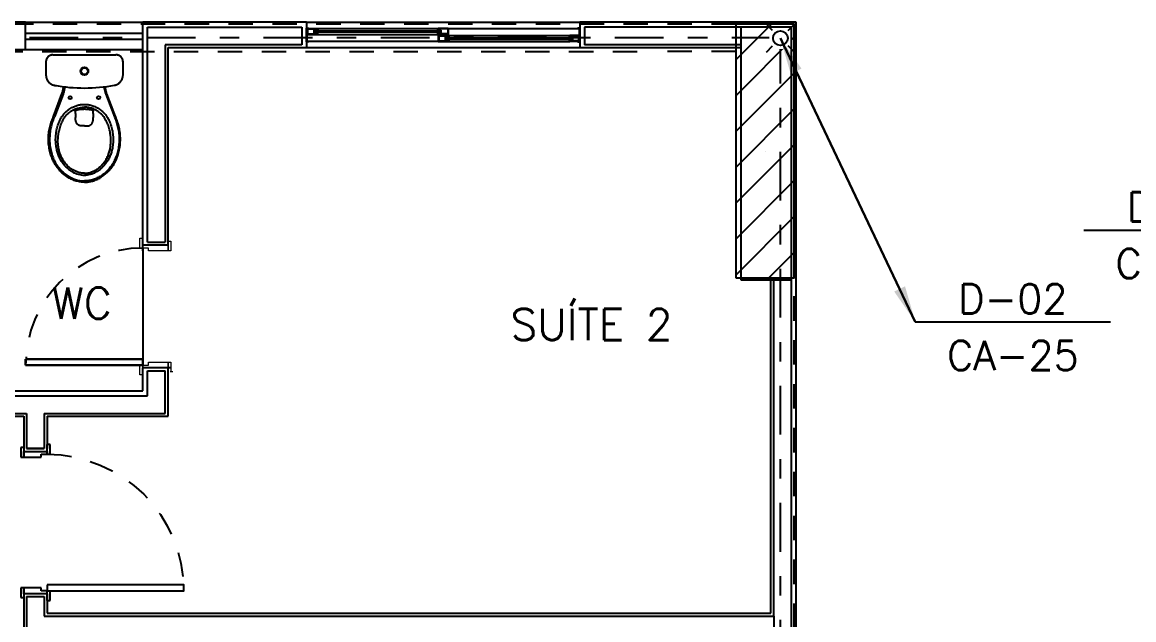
# Model space of a CAD drawing. Header units: millimetres. Extents: x 188.6 to 263.2, y 40.1 to 120.1.
# Drawn here: x 212.32 to 218.01, y 78.23 to 81.3 of the extents above; entities that cross this region are included whole.
import ezdxf
from ezdxf.enums import TextEntityAlignment as Align

# ---------------------------------------------------------------- set-up
doc = ezdxf.new("R2010")
doc.units = ezdxf.units.MM
doc.set_wipeout_variables(frame=1)
for name, pattern in [('ACAD_ISO14W100', [24, 12, -3, 0, -3, 0, -3, 0, -3]), ('DASHDOT2', [0.5, 0.25, -0.125, 0, -0.125]), ('HIDDEN2', [0.1875, 0.125, -0.0625]), ('XREF-TIPO$0$HIDDEN2', [0.1875, 0.125, -0.0625])]:
    doc.linetypes.add(name, pattern=pattern)
for name, color, linetype in [('ARQ', 8, 'Continuous'), ('ARQ-TXT', 8, 'Continuous'), ('ESTR-PILARES', 11, 'Continuous'), ('ESTR-VIGAS', 11, 'HIDDEN2'), ('ESTRUTURA', 7, 'Continuous'), ('SPDA-COL', 7, 'Continuous'), ('SPDA-D', 164, 'Continuous'), ('SPDA-MALHA', 162, 'ACAD_ISO14W100')]:
    doc.layers.add(name, color=color, linetype=linetype)
doc.styles.add('60-75', font='romans.shx', dxfattribs={"height": 0.12})
doc.styles.add('ROMANS', font='ROMANS.SHX', dxfattribs={"height": 0.15})
doc.dimstyles.new('IND75', dxfattribs={"dimtxt": 0.15, "dimasz": 0.1875, "dimexe": 0.15, "dimexo": 0, "dimgap": 0.1, "dimtad": 1, "dimzin": 10, "dimdsep": 46, "dimtxsty": '60-75', "dimcen": 0, "dimclrd": 256, "dimclre": 1, "dimclrt": 256, "dimadec": 0, "dimazin": 0, "dimtfac": 1, "dimtix": 1, "dimtmove": 2, "dimatfit": 3, "dimfxl": 0.15, "dimtolj": 1, "dimtzin": 6, "dimarcsym": 0})

# ---------------------------------------------------------------- blocks, each defined once
blk = doc.blocks.new('INDU')
at = {"color": 7}
blk.add_line((-0.005, 0), (0.005, 0), dxfattribs=at)
at = {"style": 'ROMANS'}
for tag, p in [('TQ-01', (0, 0.001189)), ('100', (0, -0.001718))]:
    blk.add_attdef(tag, text='', height=0.0015, dxfattribs=at).set_placement(p, align=Align.MIDDLE)
blk = doc.blocks.new('cap')
blk.add_wipeout([(0.0003, 0.075), (-0.0036, 0.0749), (-0.0076, 0.0746), (-0.0115, 0.0741), (-0.0153, 0.0734), (-0.0191, 0.0725), (-0.0229, 0.0714), (-0.0266, 0.0701), (-0.0302, 0.0686), (-0.0338, 0.067), (-0.0373, 0.0651), (-0.0406, 0.0631), (-0.0439, 0.0608), (-0.047, 0.0585), (-0.05, 0.0559), (-0.0528, 0.0532), (-0.0555, 0.0504), (-0.0581, 0.0474), (-0.0605, 0.0443), (-0.0627, 0.0411), (-0.0648, 0.0377), (-0.0667, 0.0343), (-0.0684, 0.0308), (-0.0699, 0.0271), (-0.0712, 0.0234), (-0.0724, 0.0197), (-0.0733, 0.0159), (-0.074, 0.012), (-0.0746, 0.0081), (-0.0749, 0.0042), (-0.075, 0.0003), (-0.0749, -0.0036), (-0.0746, -0.0076), (-0.0741, -0.0115), (-0.0734, -0.0153), (-0.0725, -0.0191), (-0.0714, -0.0229), (-0.0701, -0.0266), (-0.0686, -0.0302), (-0.067, -0.0338), (-0.0651, -0.0373), (-0.0631, -0.0406), (-0.0608, -0.0439), (-0.0585, -0.047), (-0.0559, -0.05), (-0.0532, -0.0528), (-0.0504, -0.0555), (-0.0474, -0.0581), (-0.0443, -0.0605), (-0.0411, -0.0627), (-0.0377, -0.0648), (-0.0343, -0.0667), (-0.0308, -0.0684), (-0.0271, -0.0699), (-0.0234, -0.0712), (-0.0197, -0.0724), (-0.0159, -0.0733), (-0.012, -0.074), (-0.0081, -0.0746), (-0.0042, -0.0749), (-0.0003, -0.075), (0.0036, -0.0749), (0.0076, -0.0746), (0.0115, -0.0741), (0.0153, -0.0734), (0.0191, -0.0725), (0.0229, -0.0714), (0.0266, -0.0701), (0.0302, -0.0686), (0.0338, -0.067), (0.0373, -0.0651), (0.0406, -0.0631), (0.0439, -0.0608), (0.047, -0.0585), (0.05, -0.0559), (0.0528, -0.0532), (0.0555, -0.0504), (0.0581, -0.0474), (0.0605, -0.0443), (0.0627, -0.0411), (0.0648, -0.0377), (0.0667, -0.0343), (0.0684, -0.0308), (0.0699, -0.0271), (0.0712, -0.0234), (0.0724, -0.0197), (0.0733, -0.0159), (0.074, -0.012), (0.0746, -0.0081), (0.0749, -0.0042), (0.075, -0.0003), (0.0749, 0.0036), (0.0746, 0.0076), (0.0741, 0.0115), (0.0734, 0.0153), (0.0725, 0.0191), (0.0714, 0.0229), (0.0701, 0.0266), (0.0686, 0.0302), (0.067, 0.0338), (0.0651, 0.0373), (0.0631, 0.0406), (0.0608, 0.0439), (0.0585, 0.047), (0.0559, 0.05), (0.0532, 0.0528), (0.0504, 0.0555), (0.0474, 0.0581), (0.0443, 0.0605), (0.0411, 0.0627), (0.0377, 0.0648), (0.0343, 0.0667), (0.0308, 0.0684), (0.0271, 0.0699), (0.0234, 0.0712), (0.0197, 0.0724), (0.0159, 0.0733), (0.012, 0.074), (0.0081, 0.0746), (0.0042, 0.0749)])
for p, q in [((-0.053, 0.053), (-0.0955, 0.0955)), ((0.053, 0.053), (0.0955, 0.0955)), ((-0.0955, -0.0955), (-0.053, -0.053)), ((0.0955, -0.0955), (0.053, -0.053))]:
    blk.add_line(p, q)
blk.add_circle((0, 0), 0.0504)
blk = doc.blocks.new('XREF-TIPO$0$P909+cd00_p')
at = {"color": 0}
for p, q in [((-161.7, 0), (-161.7, -0.3)), ((-161.7, 0), (161.7, 0)), ((-196.5, -35.2), (-196.5, -103.4)), ((-196.5, -35.2), (-196.5, -35.2)), ((-196.5, -35.2), (-196.5, -103.4)), ((-161.7, -0.3), (-161.7, -0.3)), ((163, -0.3), (163, -0.3)), ((197.8, -103), (197.8, -35.2)), ((197.8, -35.2), (197.8, -35.2)), ((197.8, -103), (197.8, -35.2)), ((-196.5, -103.4), (-196.5, -103.4)), ((197.8, -103), (197.8, -103)), ((-152.4, -156.3), (-152.4, -156.2)), ((153.9, -155.8), (153.9, -155.8)), ((-158.5, -315.7), (-114.7, -199.9)), ((-109.2, -202), (-152.9, -317.8)), ((109.7, -202), (153.4, -317.8)), ((159, -315.7), (115.2, -199.9)), ((-44.9, -288.8), (-50.2, -279.4)), ((0.2, -268.7), (0.2, -268.4)), ((45.4, -288.7), (49.8, -279)), ((-160.8, -319.5), (-160.8, -319.5)), ((-110.2, -335.8), (-110, -335.5)), ((-110, -336), (-109.8, -335.7)), ((-44.9, -296.1), (-44.9, -288.8)), ((-44.9, -296.4), (-44.9, -296.1)), ((-44.9, -296.2), (-44.9, -296.4)), ((-44.9, -299.7), (-44.9, -296.4)), ((-44.9, -299.7), (-44.9, -320.2)), ((-44.9, -327.8), (-44.9, -320.2)), ((45.4, -296.1), (45.4, -288.8)), ((45.4, -296.4), (45.4, -296.1)), ((45.4, -296.2), (45.4, -296.4)), ((45.4, -299.7), (45.4, -296.4)), ((45.4, -299.7), (45.4, -320.2)), ((45.4, -327.8), (45.4, -320.2)), ((110.3, -335.7), (110.5, -336)), ((110.7, -335.8), (110.5, -335.5)), ((0.2, -363.7), (-15.3, -363.7)), ((0.2, -363.7), (15.8, -363.7)), ((-122.9, -510.6), (-123, -510.2)), ((-122.7, -510.5), (-122.8, -510.2)), ((123.3, -510.2), (123.2, -510.5)), ((123.4, -510.6), (123.5, -510.2)), ((-54.6, -591.4), (-55, -591.2)), ((-54.5, -591.3), (-54.9, -591)), ((0.2, -605.9), (0.2, -605.8)), ((0.2, -605.9), (0.2, -605.9)), ((55.4, -591), (54.9, -591.3)), ((55.1, -591.4), (55.5, -591.2))]:
    blk.add_line(p, q, dxfattribs=at)
for points in [[(-161.7, -0.3, 0), (-165.1, -0.5, 0), (-168.5, -1, 0), (-171.8, -1.8, 0), (-175, -3, 0), (-178.1, -4.4, 0), (-181, -6.2, 0), (-183.8, -8.2, 0), (-186.3, -10.5, 0), (-188.6, -13.1, 0), (-190.6, -15.8, 0), (-192.4, -18.8, 0), (-193.8, -21.8, 0), (-195, -25.1, 0), (-195.8, -28.4, 0), (-196.3, -31.8, 0), (-196.5, -35.2, 0)], [(-161.7, -0.3, 0), (-162.4, -0.3, 0), (-163.8, -0.4, 0), (-165.2, -0.5, 0), (-166.6, -0.7, 0), (-167.9, -0.9, 0), (-169.3, -1.2, 0), (-170.6, -1.5, 0), (-171.9, -1.9, 0), (-173.2, -2.3, 0), (-174.5, -2.8, 0), (-175.8, -3.3, 0), (-177, -3.9, 0), (-178.2, -4.5, 0), (-179.4, -5.2, 0), (-180.6, -5.9, 0), (-181.7, -6.7, 0), (-182.8, -7.5, 0), (-183.9, -8.3, 0), (-185, -9.2, 0), (-186, -10.2, 0), (-186.9, -11.1, 0), (-187.8, -12.1, 0), (-188.7, -13.2, 0), (-189.6, -14.3, 0), (-190.4, -15.4, 0), (-191.1, -16.5, 0), (-191.8, -17.7, 0), (-192.5, -18.9, 0), (-193.1, -20.1, 0), (-193.7, -21.4, 0), (-194.2, -22.6, 0), (-194.7, -23.9, 0), (-195.1, -25.3, 0), (-195.4, -26.6, 0), (-195.7, -27.9, 0), (-196, -29.3, 0), (-196.2, -30.6, 0), (-196.4, -32, 0), (-196.5, -33.4, 0), (-196.5, -34.8, 0), (-196.5, -35.2, 0)], [(197.8, -35.2, 0), (197.7, -31.8, 0), (197.2, -28.4, 0), (196.3, -25.1, 0), (195.2, -21.8, 0), (193.7, -18.8, 0), (192, -15.8, 0), (189.9, -13.1, 0), (187.6, -10.5, 0), (185.1, -8.2, 0), (182.4, -6.2, 0), (179.4, -4.4, 0), (176.3, -3, 0), (173.1, -1.8, 0), (169.8, -1, 0), (166.4, -0.5, 0), (163, -0.3, 0)], [(197.8, -35.2, 0), (197.8, -34.4, 0), (197.8, -33, 0), (197.7, -31.6, 0), (197.5, -30.3, 0), (197.3, -28.9, 0), (197, -27.6, 0), (196.7, -26.2, 0), (196.3, -24.9, 0), (195.9, -23.6, 0), (195.4, -22.3, 0), (194.9, -21, 0), (194.3, -19.8, 0), (193.7, -18.6, 0), (193, -17.4, 0), (192.3, -16.2, 0), (191.5, -15.1, 0), (190.7, -14, 0), (189.8, -12.9, 0), (189, -11.9, 0), (188, -10.9, 0), (187, -9.9, 0), (186, -9, 0), (185, -8.1, 0), (183.9, -7.3, 0), (182.8, -6.5, 0), (181.6, -5.7, 0), (180.5, -5, 0), (179.3, -4.3, 0), (178, -3.7, 0), (176.8, -3.2, 0), (175.5, -2.6, 0), (174.2, -2.2, 0), (172.9, -1.8, 0), (171.6, -1.4, 0), (170.3, -1.1, 0), (168.9, -0.8, 0), (167.5, -0.6, 0), (166.2, -0.5, 0), (164.8, -0.4, 0), (163.4, -0.3, 0), (163, -0.3, 0)], [(-196.5, -103.4, 0), (-196.4, -106.4, 0), (-196.1, -109.4, 0), (-195.7, -112.4, 0), (-195.1, -115.4, 0), (-194.4, -118.3, 0), (-193.5, -121.2, 0), (-192.4, -124, 0), (-191.1, -126.8, 0), (-189.7, -129.5, 0), (-188.2, -132.1, 0), (-186.5, -134.6, 0), (-184.7, -137, 0), (-182.7, -139.3, 0), (-180.7, -141.5, 0), (-178.5, -143.5, 0), (-176.2, -145.5, 0), (-173.7, -147.3, 0), (-171.2, -149, 0), (-168.7, -150.5, 0), (-166, -151.8, 0), (-163.2, -153.1, 0), (-160.4, -154.1, 0), (-157.5, -155, 0), (-154.6, -155.8, 0), (-152.4, -156.2, 0)], [(-196.5, -103.4, 0), (-196.5, -103.6, 0), (-196.5, -105.3, 0), (-196.4, -107, 0), (-196.2, -108.8, 0), (-196, -110.5, 0), (-195.8, -112.1, 0), (-195.5, -113.8, 0), (-195.1, -115.5, 0), (-194.7, -117.1, 0), (-194.3, -118.8, 0), (-193.7, -120.4, 0), (-193.2, -122, 0), (-192.6, -123.6, 0), (-191.9, -125.2, 0), (-191.2, -126.7, 0), (-190.4, -128.2, 0), (-189.6, -129.7, 0), (-188.8, -131.2, 0), (-187.9, -132.7, 0), (-186.9, -134.1, 0), (-185.9, -135.5, 0), (-184.9, -136.8, 0), (-183.8, -138.1, 0), (-182.7, -139.4, 0), (-181.5, -140.7, 0), (-180.3, -141.9, 0), (-179.1, -143, 0), (-177.8, -144.2, 0), (-176.5, -145.2, 0), (-175.2, -146.3, 0), (-173.8, -147.3, 0), (-172.4, -148.3, 0), (-170.9, -149.2, 0), (-169.5, -150, 0), (-168, -150.9, 0), (-166.5, -151.6, 0), (-164.9, -152.4, 0), (-163.4, -153, 0), (-161.8, -153.7, 0), (-160.2, -154.2, 0), (-158.6, -154.8, 0), (-156.9, -155.2, 0), (-155.3, -155.7, 0), (-153.6, -156, 0), (-152.4, -156.3, 0)], [(153.9, -155.8, 0), (156.9, -155.1, 0), (159.8, -154.3, 0), (162.6, -153.4, 0), (165.5, -152.2, 0), (168.2, -151, 0), (170.9, -149.5, 0), (173.4, -148, 0), (175.9, -146.3, 0), (178.3, -144.4, 0), (180.6, -142.4, 0), (182.8, -140.3, 0), (184.8, -138.1, 0), (186.7, -135.7, 0), (188.5, -133.3, 0), (190.1, -130.8, 0), (191.6, -128.1, 0), (192.9, -125.4, 0), (194.1, -122.7, 0), (195.1, -119.8, 0), (196, -117, 0), (196.7, -114, 0), (197.2, -111.1, 0), (197.6, -108.1, 0), (197.8, -105.1, 0), (197.8, -103, 0)], [(153.9, -155.8, 0), (154.1, -155.7, 0), (155.8, -155.4, 0), (157.5, -155, 0), (159.1, -154.5, 0), (160.8, -154, 0), (162.4, -153.5, 0), (164, -152.9, 0), (165.5, -152.2, 0), (167.1, -151.5, 0), (168.6, -150.8, 0), (170.1, -150, 0), (171.6, -149.1, 0), (173.1, -148.2, 0), (174.5, -147.3, 0), (175.9, -146.3, 0), (177.2, -145.3, 0), (178.6, -144.2, 0), (179.9, -143.1, 0), (181.1, -142, 0), (182.3, -140.8, 0), (183.5, -139.5, 0), (184.6, -138.3, 0), (185.7, -137, 0), (186.8, -135.6, 0), (187.8, -134.3, 0), (188.8, -132.9, 0), (189.7, -131.4, 0), (190.6, -130, 0), (191.4, -128.5, 0), (192.2, -127, 0), (192.9, -125.5, 0), (193.6, -123.9, 0), (194.3, -122.3, 0), (194.8, -120.7, 0), (195.4, -119.1, 0), (195.9, -117.5, 0), (196.3, -115.8, 0), (196.7, -114.1, 0), (197, -112.5, 0), (197.3, -110.8, 0), (197.5, -109.1, 0), (197.7, -107.4, 0), (197.8, -105.7, 0), (197.8, -104, 0), (197.8, -103, 0)], [(-114.7, -199.9, 0), (-114.7, -199.9, 0), (-113.3, -195.8, 0), (-112, -191.6, 0), (-110.9, -187.4, 0), (-109.9, -183.1, 0), (-109, -178.7, 0), (-108.2, -174.4, 0), (-107, -167.1, 0), (-106.4, -163.3, 0)], [(-100.5, -164.1, 0), (-100.8, -165.8, 0), (-101.7, -171.9, 0), (-102.8, -178, 0), (-103.6, -182, 0), (-104.5, -186.1, 0), (-105.4, -190.1, 0), (-106.5, -194.1, 0), (-107.8, -198.1, 0), (-109.2, -202, 0)], [(101, -163.9, 0), (101.3, -165.8, 0), (102.2, -171.9, 0), (103.3, -178, 0), (104.1, -182, 0), (105, -186.1, 0), (105.9, -190.1, 0), (107, -194.1, 0), (108.3, -198.1, 0), (109.7, -202, 0)], [(115.2, -199.9, 0), (115.2, -199.9, 0), (113.8, -195.8, 0), (112.5, -191.6, 0), (111.4, -187.4, 0), (110.4, -183.1, 0), (109.5, -178.7, 0), (108.7, -174.4, 0), (107.5, -167.1, 0), (106.9, -163.1, 0)], [(-122.2, -329.4, 0), (-119.8, -324.8, 0), (-117.2, -320.3, 0), (-114.4, -315.9, 0), (-111.5, -311.6, 0), (-108.1, -307, 0), (-104.6, -302.6, 0), (-100.8, -298.3, 0), (-96.9, -294.2, 0), (-93.5, -290.9, 0), (-90.1, -287.8, 0), (-86.5, -284.8, 0), (-82.8, -281.9, 0), (-79.1, -279.1, 0), (-74.4, -275.9, 0), (-69.5, -272.9, 0), (-64.6, -270.1, 0), (-59.5, -267.5, 0), (-55.3, -265.5, 0), (-51, -263.7, 0), (-46.6, -262, 0), (-42.2, -260.5, 0), (-37.7, -259.1, 0), (-33.1, -257.9, 0), (-28.5, -256.8, 0), (-23.8, -255.9, 0), (-19.1, -255.1, 0), (-14.3, -254.5, 0), (-9.4, -254.1, 0), (-4.6, -253.8, 0), (0.2, -253.8, 0)], [(-110, -335.5, 0), (-110, -335.5, 0), (-108.2, -332.2, 0), (-106.3, -328.9, 0), (-104.3, -325.6, 0), (-101.9, -321.9, 0), (-99.3, -318.2, 0), (-96.5, -314.7, 0), (-93.7, -311.3, 0), (-90.6, -307.9, 0), (-87.4, -304.6, 0), (-84.1, -301.4, 0), (-80.7, -298.3, 0), (-76.8, -295.1, 0), (-72.7, -292.1, 0), (-68.6, -289.2, 0), (-64.3, -286.4, 0), (-59.8, -283.9, 0), (-55.2, -281.5, 0), (-50.6, -279.3, 0), (-45.8, -277.3, 0), (-40.9, -275.4, 0), (-35.8, -273.8, 0), (-30.7, -272.3, 0), (-25.5, -271.1, 0), (-20.4, -270.1, 0), (-15.3, -269.4, 0), (-10.1, -268.8, 0), (-4.9, -268.5, 0), (0.2, -268.4, 0)], [(-44.9, -288.8, 0), (-44.7, -288, 0), (-44.5, -287.2, 0), (-44.3, -286.6, 0), (-44, -286, 0), (-43.7, -285.4, 0), (-43.4, -284.9, 0), (-43.1, -284.5, 0), (-42.7, -284.2, 0), (-42.4, -283.9, 0), (-42.4, -283.9, 0)], [(-42.4, -283.9, 0), (-42.1, -283.7, 0), (-41.6, -283.3, 0), (-41, -283, 0), (-40.4, -282.6, 0), (-39.8, -282.3, 0), (-39.1, -282, 0), (-38.4, -281.7, 0), (-37.8, -281.5, 0), (-37.1, -281.2, 0), (-36.3, -281, 0), (-35.6, -280.8, 0), (-34.9, -280.6, 0), (-34.4, -280.5, 0)], [(-34.4, -280.5, 0), (-34, -280.5, 0), (-30.7, -279.9, 0), (-27.4, -279.4, 0), (-24.1, -278.9, 0), (-20.8, -278.5, 0), (-17.6, -278.2, 0), (-14.4, -277.9, 0), (-11.2, -277.6, 0), (-8, -277.5, 0), (-4.8, -277.4, 0), (-1.7, -277.3, 0), (0.2, -277.3, 0)], [(0.2, -253.8, 0), (5, -253.8, 0), (9.7, -254.1, 0), (14.5, -254.5, 0), (19.2, -255.1, 0), (24, -255.8, 0), (28.8, -256.8, 0), (33.5, -257.9, 0), (38.2, -259.1, 0), (43.6, -260.8, 0), (49, -262.7, 0), (54.2, -264.9, 0), (59.4, -267.2, 0), (63.6, -269.3, 0), (67.7, -271.5, 0), (71.7, -273.9, 0), (75.7, -276.4, 0), (79.6, -279.1, 0), (84.1, -282.5, 0), (88.5, -286.1, 0), (92.8, -289.8, 0), (96.9, -293.7, 0), (100.2, -297.1, 0), (103.3, -300.6, 0), (106.3, -304.2, 0), (109.2, -307.8, 0), (112, -311.6, 0), (114.9, -315.9, 0), (117.7, -320.3, 0), (120.3, -324.8, 0), (122.7, -329.4, 0)], [(110.5, -335.5, 0), (110.5, -335.5, 0), (108.7, -332.2, 0), (106.8, -328.9, 0), (104.8, -325.6, 0), (102.4, -321.9, 0), (99.8, -318.2, 0), (97, -314.7, 0), (94.1, -311.3, 0), (91.1, -307.9, 0), (87.9, -304.6, 0), (84.6, -301.4, 0), (81.2, -298.3, 0), (77.3, -295.1, 0), (73.2, -292.1, 0), (69.1, -289.2, 0), (64.8, -286.4, 0), (60.3, -283.9, 0), (55.7, -281.5, 0), (51.1, -279.3, 0), (46.3, -277.3, 0), (41.4, -275.4, 0), (36.3, -273.8, 0), (31.2, -272.3, 0), (26, -271.1, 0), (20.9, -270.1, 0), (15.8, -269.4, 0), (10.6, -268.8, 0), (5.4, -268.5, 0), (0.2, -268.4, 0)], [(0.2, -277.3, 0), (1.6, -277.3, 0), (4.6, -277.3, 0), (7.7, -277.4, 0), (10.8, -277.6, 0), (14, -277.8, 0), (17.1, -278.1, 0), (20.3, -278.4, 0), (23.5, -278.8, 0), (26.8, -279.2, 0), (30, -279.7, 0), (33.3, -280.2, 0), (34.9, -280.5, 0)], [(34.9, -280.5, 0), (35.2, -280.6, 0), (36, -280.8, 0), (36.7, -281, 0), (37.4, -281.2, 0), (38.1, -281.4, 0), (38.8, -281.6, 0), (39.4, -281.9, 0), (40.1, -282.2, 0), (40.7, -282.5, 0), (41.3, -282.8, 0), (41.8, -283.2, 0), (42.4, -283.5, 0), (42.9, -283.9, 0)], [(42.9, -283.9, 0), (43, -283.9, 0), (43.3, -284.2, 0), (43.6, -284.6, 0), (44, -285, 0), (44.2, -285.5, 0), (44.5, -286, 0), (44.8, -286.6, 0), (45, -287.3, 0), (45.2, -288, 0), (45.4, -288.7, 0), (45.4, -288.8, 0)], [(-176.9, -371.4, 0), (-176.9, -371.4, 0), (-175.4, -364.7, 0), (-173.7, -358.1, 0), (-171.8, -351.6, 0), (-169.8, -345, 0), (-167.7, -338.5, 0), (-165.3, -332.1, 0), (-163, -326.1, 0), (-160.4, -320.2, 0)], [(-155, -322.7, 0), (-157.5, -328.4, 0), (-159.8, -334.2, 0), (-162, -340.5, 0), (-164.1, -346.8, 0), (-166.1, -353.2, 0), (-167.9, -359.7, 0), (-169.6, -366.2, 0), (-171.1, -372.7, 0)], [(-132.7, -513.9, 0), (-134.5, -509, 0), (-136.2, -504, 0), (-137.7, -499, 0), (-139.1, -493.9, 0), (-140.4, -488.8, 0), (-141.6, -483.7, 0), (-142.9, -477.3, 0), (-144, -470.9, 0), (-145, -464.5, 0), (-145.7, -458, 0), (-146.3, -451.5, 0), (-146.7, -445, 0), (-146.9, -438.3, 0), (-146.9, -431.6, 0), (-146.7, -424.9, 0), (-146.3, -418.2, 0), (-145.8, -411.5, 0), (-145, -404.8, 0), (-144.1, -398.4, 0), (-143, -392, 0), (-141.8, -385.6, 0), (-140.3, -379.3, 0), (-138.7, -373, 0), (-136.9, -366.7, 0), (-134.9, -360.3, 0), (-132.7, -354, 0), (-130.3, -347.8, 0), (-127.8, -341.6, 0), (-125.1, -335.5, 0), (-122.2, -329.4, 0)], [(-123, -510.2, 0), (-123, -510.2, 0), (-123.4, -509.2, 0), (-125.2, -504, 0), (-126.8, -498.7, 0), (-128.3, -493.4, 0), (-129.6, -488, 0), (-130.8, -482.6, 0), (-131.9, -477.1, 0), (-132.8, -471.6, 0), (-133.5, -466, 0), (-134.1, -460.4, 0), (-134.6, -454.8, 0), (-134.9, -448.1, 0), (-135.1, -441.5, 0), (-135, -434.8, 0), (-134.8, -428.1, 0), (-134.3, -421.5, 0), (-133.7, -415, 0), (-132.9, -408.6, 0), (-131.9, -402.2, 0), (-130.8, -395.8, 0), (-129.5, -389.5, 0), (-127.9, -383.2, 0), (-126.2, -376.8, 0), (-124.3, -370.4, 0), (-122.2, -364.1, 0), (-119.9, -357.8, 0), (-117.5, -351.6, 0), (-114.8, -345.5, 0), (-112.6, -340.7, 0), (-110.2, -335.8, 0)], [(-110.2, -335.8, 0), (-110.1, -335.9, 0), (-110, -336, 0), (-110, -336, 0), (-110, -336, 0)], [(-109.8, -335.7, 0), (-109.8, -335.7, 0), (-109.8, -335.6, 0), (-109.9, -335.6, 0), (-110, -335.5, 0)], [(-44.9, -296.2, 0), (-44.9, -296.1, 0)], [(-31.3, -358.7, 0), (-33, -357.4, 0), (-34.6, -355.9, 0), (-36.1, -354.3, 0), (-37.5, -352.6, 0), (-38.7, -350.8, 0), (-39.9, -348.9, 0), (-40.9, -347, 0), (-41.8, -344.9, 0), (-42.7, -342.2, 0), (-43.5, -339.4, 0), (-44.1, -336.5, 0), (-44.6, -333.6, 0), (-44.8, -330.7, 0), (-44.9, -327.8, 0)], [(31.7, -358.7, 0), (33.5, -357.4, 0), (35.1, -355.9, 0), (36.6, -354.3, 0), (38, -352.6, 0), (39.2, -350.8, 0), (40.4, -348.9, 0), (41.4, -347, 0), (42.3, -344.9, 0), (43.2, -342.2, 0), (44, -339.4, 0), (44.6, -336.5, 0), (45, -333.6, 0), (45.3, -330.7, 0), (45.4, -327.8, 0)], [(45.4, -296.2, 0), (45.4, -296.1, 0)], [(110.3, -335.7, 0), (110.3, -335.7, 0), (110.3, -335.6, 0), (110.4, -335.6, 0), (110.5, -335.5, 0)], [(110.7, -335.8, 0), (110.6, -335.9, 0), (110.5, -336, 0), (110.5, -336, 0), (110.5, -336, 0)], [(123.5, -510.2, 0), (123.5, -510.2, 0), (123.9, -509.2, 0), (125.6, -504, 0), (127.3, -498.7, 0), (128.8, -493.4, 0), (130.1, -488, 0), (131.3, -482.6, 0), (132.3, -477.1, 0), (133.2, -471.6, 0), (134, -466, 0), (134.6, -460.4, 0), (135.1, -454.8, 0), (135.4, -448.1, 0), (135.6, -441.5, 0), (135.5, -434.8, 0), (135.3, -428.1, 0), (134.8, -421.5, 0), (134.2, -415, 0), (133.4, -408.6, 0), (132.4, -402.2, 0), (131.3, -395.8, 0), (129.9, -389.5, 0), (128.4, -383.2, 0), (126.7, -376.8, 0), (124.8, -370.4, 0), (122.7, -364.1, 0), (120.4, -357.8, 0), (118, -351.6, 0), (115.3, -345.5, 0), (113.1, -340.7, 0), (110.7, -335.8, 0)], [(122.7, -329.4, 0), (125.5, -335.3, 0), (128.1, -341.2, 0), (130.6, -347.2, 0), (133, -353.3, 0), (135.1, -359.4, 0), (137.1, -365.6, 0), (138.9, -372.1, 0), (140.6, -378.5, 0), (142.1, -385, 0), (143.4, -391.6, 0), (144.6, -398.2, 0), (145.5, -404.8, 0), (146.2, -411.3, 0), (146.8, -417.8, 0), (147.2, -424.3, 0), (147.4, -430.8, 0), (147.4, -437.3, 0), (147.2, -443.8, 0), (146.8, -450.5, 0), (146.3, -457.2, 0), (145.5, -463.9, 0), (144.6, -470.5, 0), (143.4, -477.1, 0), (142.1, -483.7, 0), (140.9, -488.8, 0), (139.6, -493.9, 0), (138.2, -498.9, 0), (136.7, -503.9, 0), (135, -508.9, 0), (133.2, -513.9, 0)], [(155.5, -322.7, 0), (158, -328.4, 0), (160.3, -334.2, 0), (162.5, -340.5, 0), (164.6, -346.8, 0), (166.6, -353.2, 0), (168.4, -359.7, 0), (170.1, -366.2, 0), (171.6, -372.7, 0)], [(177.4, -371.4, 0), (177.4, -371.4, 0), (175.8, -364.7, 0), (174.1, -358.1, 0), (172.3, -351.6, 0), (170.3, -345, 0), (168.2, -338.5, 0), (165.8, -332.1, 0), (163.5, -326.1, 0), (160.9, -320.2, 0)], [(-183.8, -432, 0), (-183.8, -432, 0), (-183.8, -427.9, 0), (-183.7, -423.8, 0), (-183.5, -419.6, 0), (-183.3, -415.5, 0), (-182.8, -408.1, 0), (-182, -400.7, 0), (-181, -393.4, 0), (-179.9, -386, 0), (-178.5, -378.7, 0), (-176.9, -371.4, 0)], [(-171.1, -372.7, 0), (-172.7, -379.9, 0), (-174.1, -387.2, 0), (-175.2, -394.6, 0), (-176.2, -402, 0), (-176.9, -409.5, 0), (-177.4, -417, 0), (-177.7, -424.5, 0), (-177.8, -432, 0)], [(-15.3, -363.7, 0), (-17.5, -363.6, 0), (-19.6, -363.4, 0), (-21.7, -363, 0), (-23.7, -362.5, 0), (-25.3, -361.9, 0), (-26.9, -361.2, 0), (-28.4, -360.5, 0), (-29.9, -359.6, 0), (-31.3, -358.7, 0)], [(15.8, -363.7, 0), (18, -363.6, 0), (20.1, -363.4, 0), (22.2, -363, 0), (24.2, -362.5, 0), (25.8, -361.9, 0), (27.4, -361.2, 0), (28.9, -360.5, 0), (30.3, -359.6, 0), (31.7, -358.7, 0)], [(171.6, -372.7, 0), (173.2, -379.9, 0), (174.5, -387.2, 0), (175.7, -394.6, 0), (176.6, -402, 0), (177.4, -409.5, 0), (177.9, -417, 0), (178.2, -424.5, 0), (178.3, -432, 0)], [(184.3, -432, 0), (184.3, -432, 0), (184.2, -427.9, 0), (184.2, -423.8, 0), (184, -419.6, 0), (183.8, -415.5, 0), (183.2, -408.1, 0), (182.5, -400.7, 0), (181.5, -393.4, 0), (180.4, -386, 0), (179, -378.7, 0), (177.4, -371.4, 0)], [(0.2, -651.6, 0), (-4.4, -651.5, 0), (-9.1, -651.3, 0), (-13.8, -651, 0), (-19.4, -650.4, 0), (-24.9, -649.6, 0), (-30.4, -648.6, 0), (-35.9, -647.4, 0), (-41.3, -646, 0), (-46.9, -644.3, 0), (-52.4, -642.5, 0), (-57.8, -640.4, 0), (-63.1, -638.2, 0), (-68.4, -635.8, 0), (-73.3, -633.3, 0), (-78.2, -630.6, 0), (-83, -627.7, 0), (-87.7, -624.8, 0), (-92.3, -621.7, 0), (-96.9, -618.4, 0), (-101.5, -615, 0), (-105.9, -611.4, 0), (-110.2, -607.7, 0), (-114.4, -604, 0), (-118.7, -599.9, 0), (-122.8, -595.8, 0), (-126.8, -591.6, 0), (-130.6, -587.2, 0), (-134.4, -582.7, 0), (-138.5, -577.5, 0), (-142.4, -572.1, 0), (-146.2, -566.6, 0), (-149.8, -560.9, 0), (-153.2, -555.1, 0), (-156, -550.1, 0), (-158.6, -545, 0), (-161, -539.8, 0), (-163.4, -534.6, 0), (-165.5, -529.2, 0), (-167.6, -523.9, 0), (-170.1, -516.6, 0), (-172.4, -509.3, 0), (-174.5, -501.9, 0), (-176.4, -494.4, 0), (-178.1, -486.9, 0), (-179.6, -479.4, 0), (-180.8, -471.6, 0), (-181.9, -463.8, 0), (-182.7, -455.9, 0), (-183.2, -449.9, 0), (-183.5, -444, 0), (-183.7, -438, 0), (-183.8, -432, 0)], [(-177.8, -432, 0), (-177.8, -435.9, 0), (-177.6, -443.1, 0), (-177.2, -450.3, 0), (-176.6, -457.5, 0), (-175.8, -464.7, 0), (-174.8, -471.8, 0), (-173.6, -478.9, 0), (-172.2, -486.2, 0), (-170.6, -493.4, 0), (-168.7, -500.6, 0), (-166.7, -507.8, 0), (-164.4, -514.8, 0), (-162, -521.8, 0), (-159.7, -527.9, 0), (-157.2, -533.9, 0), (-154.5, -539.8, 0), (-151.6, -545.7, 0), (-148.5, -551.4, 0), (-145.1, -557.2, 0), (-141.6, -562.8, 0), (-137.8, -568.3, 0), (-133.9, -573.7, 0), (-129.7, -579, 0), (-126.1, -583.3, 0), (-122.4, -587.6, 0), (-118.5, -591.7, 0), (-114.5, -595.7, 0), (-110.4, -599.6, 0), (-105.4, -604.1, 0), (-100.2, -608.4, 0), (-94.9, -612.5, 0), (-89.4, -616.4, 0), (-84.9, -619.5, 0), (-80.2, -622.5, 0), (-75.5, -625.3, 0), (-70.7, -627.9, 0), (-65.8, -630.4, 0), (-60.9, -632.7, 0), (-55.9, -634.8, 0), (-50.9, -636.7, 0), (-45.8, -638.5, 0), (-40.6, -640, 0), (-35.2, -641.4, 0), (-29.8, -642.6, 0), (-24.3, -643.7, 0), (-18.8, -644.5, 0), (-13.3, -645.1, 0), (-8.8, -645.4, 0), (-4.3, -645.6, 0), (0.2, -645.7, 0)], [(0.2, -651.6, 0), (4.9, -651.5, 0), (9.6, -651.3, 0), (14.3, -651, 0), (19.9, -650.4, 0), (25.4, -649.6, 0), (30.9, -648.6, 0), (36.4, -647.4, 0), (41.8, -646, 0), (47.4, -644.3, 0), (52.9, -642.5, 0), (58.3, -640.4, 0), (63.6, -638.2, 0), (68.9, -635.8, 0), (73.8, -633.3, 0), (78.7, -630.6, 0), (83.5, -627.7, 0), (88.2, -624.8, 0), (92.8, -621.7, 0), (97.4, -618.4, 0), (101.9, -615, 0), (106.4, -611.4, 0), (110.7, -607.7, 0), (114.9, -604, 0), (119.2, -599.9, 0), (123.3, -595.8, 0), (127.3, -591.6, 0), (131.1, -587.2, 0), (134.8, -582.7, 0), (139, -577.5, 0), (142.9, -572.1, 0), (146.7, -566.6, 0), (150.3, -560.9, 0), (153.7, -555.1, 0), (156.5, -550.1, 0), (159.1, -545, 0), (161.5, -539.8, 0), (163.9, -534.6, 0), (166, -529.2, 0), (168.1, -523.9, 0), (170.6, -516.6, 0), (172.9, -509.3, 0), (175, -501.9, 0), (176.9, -494.4, 0), (178.6, -486.9, 0), (180.1, -479.4, 0), (181.3, -471.6, 0), (182.4, -463.8, 0), (183.2, -455.9, 0), (183.7, -449.9, 0), (184, -444, 0), (184.2, -438, 0), (184.3, -432, 0)], [(178.3, -432, 0), (178.3, -435.9, 0), (178.1, -443.1, 0), (177.7, -450.3, 0), (177.1, -457.5, 0), (176.3, -464.7, 0), (175.3, -471.8, 0), (174.1, -478.9, 0), (172.7, -486.2, 0), (171, -493.4, 0), (169.2, -500.6, 0), (167.2, -507.8, 0), (164.9, -514.8, 0), (162.5, -521.8, 0), (160.2, -527.9, 0), (157.7, -533.9, 0), (155, -539.8, 0), (152.1, -545.7, 0), (149, -551.4, 0), (145.6, -557.2, 0), (142.1, -562.8, 0), (138.3, -568.3, 0), (134.4, -573.7, 0), (130.2, -579, 0), (126.6, -583.3, 0), (122.9, -587.6, 0), (119, -591.7, 0), (115, -595.7, 0), (110.9, -599.6, 0), (105.9, -604.1, 0), (100.7, -608.4, 0), (95.4, -612.5, 0), (89.9, -616.4, 0), (85.4, -619.5, 0), (80.7, -622.5, 0), (76, -625.3, 0), (71.2, -627.9, 0), (66.3, -630.4, 0), (61.4, -632.7, 0), (56.4, -634.8, 0), (51.4, -636.7, 0), (46.3, -638.5, 0), (41.1, -640, 0), (35.7, -641.4, 0), (30.3, -642.6, 0), (24.8, -643.7, 0), (19.3, -644.5, 0), (13.8, -645.1, 0), (9.3, -645.4, 0), (4.8, -645.6, 0), (0.2, -645.7, 0)], [(-123, -510.2, 0), (-122.8, -510.2, 0), (-122.8, -510.2, 0)], [(-122.9, -510.6, 0), (-122.8, -510.5, 0), (-122.7, -510.5, 0), (-122.7, -510.5, 0)], [(-55, -591.2, 0), (-55, -591.2, 0), (-59.4, -588.5, 0), (-63.7, -585.8, 0), (-67.9, -582.9, 0), (-72, -579.8, 0), (-76, -576.6, 0), (-80, -573.2, 0), (-83.9, -569.7, 0), (-87.6, -566, 0), (-91.2, -562.2, 0), (-94.8, -558.3, 0), (-98.3, -554.1, 0), (-101.6, -549.7, 0), (-104.9, -545.2, 0), (-107.9, -540.6, 0), (-110.8, -535.9, 0), (-113.6, -531, 0), (-116.3, -525.9, 0), (-118.7, -520.7, 0), (-121, -515.5, 0), (-122.9, -510.6, 0)], [(55.5, -591.2, 0), (55.5, -591.2, 0), (59.9, -588.5, 0), (64.2, -585.8, 0), (68.4, -582.9, 0), (72.5, -579.8, 0), (76.5, -576.6, 0), (80.5, -573.2, 0), (84.3, -569.7, 0), (88.1, -566, 0), (91.7, -562.2, 0), (95.2, -558.3, 0), (98.8, -554.1, 0), (102.1, -549.7, 0), (105.4, -545.2, 0), (108.4, -540.6, 0), (111.3, -535.9, 0), (114.1, -531, 0), (116.8, -525.9, 0), (119.2, -520.7, 0), (121.5, -515.5, 0), (123.4, -510.6, 0)], [(123.4, -510.6, 0), (123.3, -510.5, 0), (123.2, -510.5, 0), (123.2, -510.5, 0)], [(123.5, -510.2, 0), (123.3, -510.2, 0), (123.3, -510.2, 0)], [(-59.8, -599.6, 0), (-64.8, -596.7, 0), (-69.7, -593.5, 0), (-74.5, -590.2, 0), (-79.1, -586.7, 0), (-83.6, -583.1, 0), (-88.2, -579.2, 0), (-92.6, -575.1, 0), (-96.8, -570.8, 0), (-100.9, -566.5, 0), (-104.8, -561.9, 0), (-108.4, -557.5, 0), (-111.8, -552.9, 0), (-114.9, -548.4, 0), (-117.9, -543.8, 0), (-120.8, -539.1, 0), (-123.5, -534.3, 0), (-126, -529.3, 0), (-128.4, -524.2, 0), (-130.7, -519.1, 0), (-132.7, -513.9, 0)], [(133.2, -513.9, 0), (131.2, -519, 0), (129, -524.1, 0), (126.7, -529, 0), (124.2, -533.9, 0), (121.5, -538.7, 0), (118.6, -543.6, 0), (115.5, -548.3, 0), (112.2, -553, 0), (108.8, -557.5, 0), (105.3, -561.9, 0), (101.5, -566.3, 0), (97.6, -570.6, 0), (93.5, -574.7, 0), (89.2, -578.7, 0), (84.9, -582.5, 0), (80.2, -586.3, 0), (75.4, -589.9, 0), (70.5, -593.3, 0), (65.5, -596.6, 0), (60.3, -599.6, 0)], [(-55, -591.2, 0), (-54.9, -591.1, 0), (-54.9, -591, 0), (-54.9, -591, 0)], [(-54.6, -591.4, 0), (-54.5, -591.3, 0), (-54.5, -591.3, 0)], [(0.2, -605.9, 0), (-3.3, -605.9, 0), (-6.8, -605.7, 0), (-10.3, -605.4, 0), (-14.9, -604.9, 0), (-19.4, -604.2, 0), (-23.9, -603.3, 0), (-28.4, -602.2, 0), (-32.6, -600.9, 0), (-36.9, -599.5, 0), (-41, -598, 0), (-45.1, -596.2, 0), (-49.1, -594.3, 0), (-51.9, -592.9, 0), (-54.6, -591.4, 0)], [(0.2, -605.9, 0), (3.8, -605.9, 0), (7.3, -605.7, 0), (10.8, -605.4, 0), (15.4, -604.9, 0), (19.9, -604.2, 0), (24.4, -603.3, 0), (28.9, -602.2, 0), (33.1, -600.9, 0), (37.3, -599.5, 0), (41.5, -598, 0), (45.6, -596.2, 0), (49.6, -594.3, 0), (52.4, -592.9, 0), (55.1, -591.4, 0)], [(55.1, -591.4, 0), (55, -591.3, 0), (55, -591.3, 0)], [(55.5, -591.2, 0), (55.4, -591.1, 0), (55.4, -591, 0), (55.4, -591, 0)]]:
    blk.add_polyline3d(points, dxfattribs=at)
for centre, radius in [((0.3, -83.5), 20), ((0.3, -83.5), 17), ((-72.3, -219.3), 8), ((72.7, -219.3), 8)]:
    blk.add_circle(centre, radius, dxfattribs=at)
for centre, radius, start, end in [((-161.8, -25), 25, 104.5132, 107.5567), ((-161.7, -25.1), 25.1, 89.9985, 104.5028), ((161.7, -25.1), 25.1, 78.2657, 90.0025), ((-0.5, 677.9), 847.8, 259.6825, 280.496), ((-0.5, 677.9), 847.9, 259.6825, 280.496), ((-234.8, -286.2), 81.8, 335.3949, 338.8845), ((-232.1, -287.8), 84.6, 335.6518, 339.2799), ((232.6, -287.8), 84.6, 200.7201, 204.3482), ((235.3, -286.2), 81.8, 201.1155, 204.6051), ((0.2, -494.5), 121.1, 240.2551, 270.0007), ((0.2, -494.5), 121.1, 269.9994, 299.7449)]:
    blk.add_arc(centre, radius, start, end, dxfattribs=at)
blk = doc.blocks.new('XREF-TIPO$0$A$C281A5909')
at = {"color": 0}
for p, q in [((0.05, 0.755), (0.08, 0.755)), ((0.05, 0.155), (0.05, 0.755)), ((0.08, 0.755), (0.05, 0.755)), ((0.05, 0.755), (0.05, 0.155)), ((0.08, 0.755), (0.08, 0.155)), ((0.08, 0.155), (0.08, 0.755)), ((0.035, 0.015), (0.035, 0.155)), ((0.08, 0.155), (0.05, 0.155)), ((0.05, 0.155), (0.08, 0.155)), ((0.65, 0.155), (0.08, 0.155)), ((0.665, 0.025), (0.665, 0.155))]:
    blk.add_line(p, q, dxfattribs=at)
at = {"color": 0, "lineweight": 13}
for p, q in [((0, 0.155), (0, 0.17)), ((0, 0.17), (0.05, 0.17)), ((0, 0.155), (0.05, 0.155)), ((0.05, 0.155), (0.035, 0.155)), ((0.05, 0.155), (0.05, 0.125)), ((0.05, 0.125), (0.065, 0.125)), ((0.065, 0.125), (0.065, 0.025)), ((0.635, 0.025), (0.635, 0.125)), ((0.635, 0.125), (0.65, 0.125)), ((0.65, 0.155), (0.65, 0.17)), ((0.65, 0.17), (0.7, 0.17)), ((0.665, 0.155), (0.65, 0.155)), ((0.65, 0.125), (0.65, 0.155)), ((0.65, 0.155), (0.7, 0.155)), ((0.7, 0.17), (0.7, 0.155)), ((0.065, 0.025), (0.015, 0.025)), ((0.015, 0), (0.015, 0.015)), ((0.065, 0.01), (0.015, 0.01)), ((0.035, 0.025), (0.065, 0.025)), ((0.065, 0.025), (0.065, 0.01)), ((0.635, 0.025), (0.665, 0.025)), ((0.635, 0.01), (0.635, 0.025)), ((0.685, 0.025), (0.635, 0.025)), ((0.685, 0.01), (0.635, 0.01)), ((0.685, 0.025), (0.685, 0.01))]:
    blk.add_line(p, q, dxfattribs=at)
at = {"color": 0, "linetype": 'XREF-TIPO$0$HIDDEN2'}
blk.add_arc((0.05, 0.155), 0.6, 0, 90, dxfattribs=at)
blk = doc.blocks.new('XREF-TIPO$0$PORTA 70')
at = {"color": 0}
for p, q in [((36.2665, 23.8835), (36.2815, 23.8835)), ((36.2665, 23.8335), (36.2665, 23.8835)), ((36.2815, 23.8335), (36.2815, 23.8835)), ((36.2815, 23.8335), (36.2665, 23.8335)), ((36.2815, 23.8485), (36.2815, 23.8335)), ((36.4015, 23.8485), (36.2815, 23.8485)), ((36.3115, 23.8335), (36.2815, 23.8335)), ((36.3115, 23.8185), (36.3115, 23.8335)), ((36.4015, 23.8185), (36.3115, 23.8185)), ((36.4015, 23.8685), (36.4165, 23.8685)), ((36.4015, 23.8685), (36.4015, 23.8185)), ((36.4015, 23.8185), (36.4015, 23.8485)), ((36.4165, 23.8185), (36.4015, 23.8185)), ((36.4165, 23.8685), (36.4165, 23.8185)), ((36.2665, 23.0835), (36.2665, 23.1335)), ((36.2815, 23.1335), (36.3115, 23.1335)), ((36.2815, 23.0835), (36.2815, 23.1335)), ((36.3115, 23.1485), (36.4015, 23.1485)), ((36.3115, 23.1335), (36.3115, 23.1485)), ((36.4015, 23.1485), (36.4165, 23.1485)), ((36.4015, 23.1185), (36.4015, 23.1485)), ((36.4015, 23.1485), (36.4015, 23.0985)), ((36.4165, 23.1485), (36.4165, 23.0985)), ((36.2815, 23.0835), (36.2665, 23.0835)), ((36.2815, 23.1185), (36.4015, 23.1185)), ((36.4165, 23.0985), (36.4015, 23.0985))]:
    blk.add_line(p, q, dxfattribs=at)
blk.add_lwpolyline([(36.2815, 23.1635), (36.2815, 23.1335), (35.5815, 23.1335), (35.5815, 23.1635)], close=True, dxfattribs=at)
at = {"color": 0, "linetype": 'XREF-TIPO$0$HIDDEN2'}
blk.add_arc((36.2815, 23.1335), 0.7, 90, 180, dxfattribs=at)
blk = doc.blocks.new('XREF-TIPO$0$A$C23913CE5-flat-1')
at = {"color": 0}
for p, q in [((0.003, -0.675), (0.003, -0.0022)), ((0.039, -0.003), (0.039, -0.05)), ((0.069, -0.003), (0.039, -0.003)), ((0.039, -0.675), (0.039, -0.05)), ((0.049, -0.05), (0.039, -0.05)), ((0.041, -0.005), (0.041, -0.048)), ((0.067, -0.005), (0.041, -0.005)), ((0.047, -0.048), (0.041, -0.048)), ((0.067, -0.036), (0.047, -0.036)), ((0.047, -0.048), (0.047, -0.036)), ((0.069, -0.038), (0.049, -0.038)), ((0.049, -0.05), (0.049, -0.038)), ((0.051, -0.686), (0.051, -0.039)), ((0.051, -0.039), (0.057, -0.039)), ((0.057, -0.686), (0.057, -0.039)), ((0.059, -0.05), (0.059, -0.038)), ((0.069, -0.05), (0.059, -0.05)), ((0.061, -0.048), (0.061, -0.04)), ((0.067, -0.04), (0.061, -0.04)), ((0.067, -0.048), (0.061, -0.048)), ((0.067, -0.005), (0.067, -0.036)), ((0.067, -0.04), (0.067, -0.048)), ((0.069, -0.003), (0.069, -0.05)), ((0.069, -0.675), (0.069, -0.05)), ((0.003, -0.675), (0.003, -0.725)), ((0.003, -0.675), (0.033, -0.675)), ((0.005, -0.677), (0.005, -0.723)), ((0.005, -0.677), (0.031, -0.677)), ((0.031, -0.677), (0.031, -0.711)), ((0.033, -0.675), (0.033, -0.725)), ((0.039, -0.725), (0.039, -0.675)), ((0.049, -0.675), (0.039, -0.675)), ((0.041, -0.723), (0.041, -0.677)), ((0.047, -0.677), (0.041, -0.677)), ((0.047, -0.677), (0.047, -0.689)), ((0.049, -0.675), (0.049, -0.687)), ((0.059, -0.675), (0.059, -0.687)), ((0.069, -0.675), (0.059, -0.675)), ((0.061, -0.677), (0.061, -0.685)), ((0.067, -0.677), (0.061, -0.677)), ((0.067, -0.685), (0.067, -0.677)), ((0.069, -0.725), (0.069, -0.675)), ((0.013, -0.725), (0.003, -0.725)), ((0.003, -1.3465), (0.003, -0.725)), ((0.011, -0.723), (0.005, -0.723)), ((0.011, -0.723), (0.011, -0.711)), ((0.031, -0.711), (0.011, -0.711)), ((0.013, -0.725), (0.013, -0.713)), ((0.033, -0.713), (0.013, -0.713)), ((0.015, -1.3575), (0.015, -0.714)), ((0.015, -0.714), (0.021, -0.714)), ((0.021, -1.3575), (0.021, -0.714)), ((0.023, -0.725), (0.023, -0.713)), ((0.033, -0.725), (0.023, -0.725)), ((0.031, -0.715), (0.025, -0.715)), ((0.025, -0.723), (0.025, -0.715)), ((0.031, -0.723), (0.025, -0.723)), ((0.031, -0.715), (0.031, -0.723)), ((0.033, -1.397), (0.033, -0.725)), ((0.039, -0.725), (0.069, -0.725)), ((0.041, -0.723), (0.067, -0.723)), ((0.067, -0.689), (0.047, -0.689)), ((0.069, -0.687), (0.049, -0.687)), ((0.051, -0.686), (0.057, -0.686)), ((0.067, -0.685), (0.061, -0.685)), ((0.067, -0.723), (0.067, -0.689)), ((0.069, -0.725), (0.069, -1.3982)), ((0.003, -1.397), (0.003, -1.3465)), ((0.013, -1.3465), (0.003, -1.3465)), ((0.011, -1.3485), (0.005, -1.3485)), ((0.005, -1.395), (0.005, -1.3485)), ((0.011, -1.3485), (0.011, -1.3605)), ((0.031, -1.3605), (0.011, -1.3605)), ((0.013, -1.3465), (0.013, -1.3585)), ((0.033, -1.3585), (0.013, -1.3585)), ((0.015, -1.3575), (0.021, -1.3575)), ((0.023, -1.3465), (0.023, -1.3585)), ((0.033, -1.3465), (0.023, -1.3465)), ((0.025, -1.3485), (0.025, -1.3565)), ((0.031, -1.3485), (0.025, -1.3485)), ((0.031, -1.3565), (0.025, -1.3565)), ((0.031, -1.3565), (0.031, -1.3485)), ((0.031, -1.395), (0.031, -1.3605)), ((0.033, -1.397), (0.033, -1.3585)), ((0.003, -1.397), (0.033, -1.397)), ((0.005, -1.395), (0.031, -1.395))]:
    blk.add_line(p, q, dxfattribs=at)
for points in [[(0.001, -0.0002), (0.001, -0.0104), (0.003, -0.0104), (0.003, -0.0022), (0.069, -0.0022), (0.069, -0.0102), (0.071, -0.0102), (0.071, -0.0002), (0.001, -0.0002)], [(0.001, -1.4002), (0.001, -1.39), (0.003, -1.39), (0.003, -1.3982), (0.069, -1.3982), (0.069, -1.3902), (0.071, -1.3902), (0.071, -1.4002), (0.001, -1.4002)]]:
    blk.add_lwpolyline(points, dxfattribs=at)
for points in [[(0.0505, -0.0385, 1), (0.0495, -0.0385), (0.0495, -0.05, -0.414214), (0.049, -0.0505), (0.044, -0.0505, 0.38517), (0.049, -0.055), (0.0505, -0.055)], [(0.064, -0.0505), (0.059, -0.0505, -0.414214), (0.0585, -0.05), (0.0585, -0.0385, 1), (0.0575, -0.0385), (0.0575, -0.055), (0.059, -0.055, 0.38517)], [(0.0505, -0.6865, -1), (0.0495, -0.6865), (0.0495, -0.675, 0.414214), (0.049, -0.6745), (0.044, -0.6745, -0.38517), (0.049, -0.67), (0.0505, -0.67)], [(0.064, -0.6745), (0.059, -0.6745, 0.414214), (0.0585, -0.675), (0.0585, -0.6865, -1), (0.0575, -0.6865), (0.0575, -0.67), (0.059, -0.67, -0.38517)], [(0.0145, -0.7135, 1), (0.0135, -0.7135), (0.0135, -0.725, -0.414214), (0.013, -0.7255), (0.008, -0.7255, 0.38517), (0.013, -0.73), (0.0145, -0.73)], [(0.028, -0.7255), (0.023, -0.7255, -0.414214), (0.0225, -0.725), (0.0225, -0.7135, 1), (0.0215, -0.7135), (0.0215, -0.73), (0.023, -0.73, 0.38517)], [(0.0135, -1.3465, 0.414214), (0.013, -1.346), (0.008, -1.346, -0.38517), (0.013, -1.3415), (0.0145, -1.3415), (0.0145, -1.358, -1), (0.0135, -1.358)], [(0.0225, -1.3465, -0.414214), (0.023, -1.346), (0.028, -1.346, 0.38517), (0.023, -1.3415), (0.0215, -1.3415), (0.0215, -1.358, 1), (0.0225, -1.358)]]:
    blk.add_lwpolyline(points, format="xyb", close=True, dxfattribs=at)
blk = doc.blocks.new('ESTR-TP-29.09.2016')
at = {"layer": 'ESTR-PILARES'}
for p, q in [((10.02, 21.5875), (10.2027, 21.7702)), ((10.02, 21.4036), (10.32, 21.7036)), ((10.02, 21.2198), (10.32, 21.5198)), ((10.02, 21.036), (10.32, 21.336)), ((10.02, 20.8521), (10.32, 21.1521)), ((10.17, 21.1202), (10.17, 21.1202)), ((10.02, 20.6683), (10.32, 20.9683)), ((10.02, 20.4844), (10.32, 20.7844)), ((10.1897, 20.4702), (10.32, 20.6006))]:
    blk.add_line(p, q, dxfattribs=at)
blk.add_lwpolyline([(10.02, 20.4702), (10.32, 20.4702), (10.32, 21.7702), (10.02, 21.7702), (10.02, 20.4702)], dxfattribs=at)
at = {"layer": 'ESTR-VIGAS'}
for points in [[(10.02, 21.7702), (2.82, 21.7702)], [(3.09, 21.6302), (9.6, 21.6302)], [(10.02, 21.6302), (9.6, 21.6302)], [(10.32, 17.3252), (10.32, 20.4702)]]:
    blk.add_lwpolyline(points, dxfattribs=at)

msp = doc.modelspace()

# ---------------------------------------------------------------- linework, layer by layer
at = {"layer": 'ARQ'}
for p, q in [((212.3332, 81.2947), (210.7032, 81.2947)), ((212.3332, 81.2947), (210.7032, 81.2947)), ((212.3332, 81.1546), (212.3332, 81.2947)), ((212.3332, 81.2947), (212.9332, 81.2947)), ((212.3332, 81.1546), (212.3332, 81.2947)), ((212.3332, 81.1546), (212.3332, 81.2947)), ((212.3332, 81.2947), (212.9332, 81.2947)), ((212.3332, 81.1546), (212.3332, 81.2947)), ((212.9332, 80.1223), (212.9333, 81.2947)), ((212.9332, 80.1223), (212.9333, 81.2947)), ((213.7557, 81.295), (212.9333, 81.2947)), ((213.7732, 81.295), (212.9333, 81.2947)), ((213.7557, 81.295), (212.9333, 81.2947)), ((213.7732, 81.295), (212.9333, 81.2947)), ((212.9582, 81.2697), (213.7482, 81.27)), ((212.9582, 81.2697), (213.7482, 81.27)), ((212.9582, 80.1673), (212.9582, 81.2697)), ((212.9582, 80.1673), (212.9582, 81.2697)), ((213.7482, 81.27), (213.7482, 81.1799)), ((213.7482, 81.27), (213.7482, 81.1799)), ((213.7732, 81.295), (213.7732, 81.1649)), ((213.7732, 81.295), (215.1732, 81.295)), ((213.7732, 81.295), (213.7732, 81.1649)), ((213.7732, 81.295), (215.1732, 81.295)), ((215.1732, 81.2949), (215.1732, 81.1649)), ((215.1732, 81.2949), (215.1732, 81.1649)), ((215.1982, 81.2699), (215.1982, 81.1799)), ((215.1982, 81.2699), (215.1982, 81.1799)), ((215.9994, 81.2697), (215.9994, 79.9734)), ((211.4332, 81.1546), (212.3332, 81.1546)), ((211.4332, 81.1546), (212.3332, 81.1546)), ((212.3332, 81.1546), (212.9332, 81.1545)), ((212.3332, 81.1546), (212.9332, 81.1545)), ((213.7482, 81.1799), (213.0482, 81.1796)), ((213.7482, 81.1799), (213.0482, 81.1796)), ((213.0482, 81.1796), (213.0482, 80.1673)), ((213.0482, 81.1796), (213.0482, 80.1673)), ((213.0633, 81.1646), (213.7732, 81.1649)), ((213.0633, 81.1646), (213.7732, 81.1649)), ((213.0633, 81.1646), (213.7732, 81.1649)), ((213.0633, 81.1646), (213.7732, 81.1649)), ((213.0633, 80.1523), (213.0633, 81.1646)), ((213.0633, 80.1523), (213.0633, 81.1646)), ((213.7732, 81.1649), (215.1732, 81.165)), ((213.7732, 81.1649), (215.1732, 81.165)), ((215.1732, 81.1649), (215.9994, 81.1646)), ((215.1732, 81.1649), (215.9994, 81.1646)), ((215.9994, 81.1796), (215.1982, 81.1799)), ((215.9994, 81.1796), (215.1982, 81.1799)), ((212.9582, 80.1673), (213.0482, 80.1673)), ((212.9582, 80.1673), (213.0482, 80.1673)), ((215.9994, 79.9734), (216.2565, 79.9734)), ((216.1532, 78.2647), (216.1532, 79.9694)), ((216.1532, 78.2647), (216.1532, 79.9694)), ((216.1682, 78.2496), (216.1682, 79.9694)), ((216.1682, 78.2496), (216.1682, 79.9694)), ((212.9332, 79.4046), (212.9332, 79.5223)), ((212.9332, 79.4046), (212.9332, 79.5223)), ((212.9583, 79.5073), (213.0483, 79.5073)), ((212.9583, 79.3796), (212.9583, 79.5073)), ((212.9583, 79.5073), (213.0483, 79.5073)), ((212.9583, 79.3796), (212.9583, 79.5073)), ((213.0483, 79.2896), (213.0483, 79.5073)), ((213.0483, 79.2896), (213.0483, 79.5073)), ((213.0633, 79.2746), (213.0633, 79.5223)), ((213.0633, 79.2746), (213.0633, 79.5223)), ((211.4083, 79.3796), (212.9583, 79.3796)), ((211.4083, 79.3796), (212.9583, 79.3796)), ((211.4332, 79.4046), (212.9332, 79.4046)), ((211.4332, 79.4046), (212.9332, 79.4046)), ((211.4082, 79.2896), (212.3382, 79.2896)), ((211.4082, 79.2896), (212.3382, 79.2896)), ((211.4232, 79.2746), (212.3232, 79.2746)), ((211.4232, 79.2746), (212.3232, 79.2746)), ((212.3232, 79.2746), (212.3232, 79.1097)), ((212.3232, 79.2746), (212.3232, 79.1097)), ((212.3382, 79.2896), (212.3382, 79.1097)), ((212.3382, 79.2896), (212.3382, 79.1097)), ((212.4282, 79.2896), (213.0483, 79.2896)), ((212.4282, 79.2896), (212.4282, 79.1097)), ((212.4282, 79.2896), (213.0483, 79.2896)), ((212.4282, 79.2896), (212.4282, 79.1097)), ((212.4432, 79.2746), (213.0633, 79.2746)), ((212.4432, 79.2746), (212.4432, 79.1097)), ((212.4432, 79.2746), (213.0633, 79.2746)), ((212.4432, 79.2746), (212.4432, 79.1097)), ((212.4282, 79.1097), (212.3382, 79.1097)), ((212.3382, 79.1097), (212.4282, 79.1097)), ((212.4282, 79.1097), (212.3382, 79.1097)), ((212.3382, 79.1097), (212.4282, 79.1097)), ((212.3232, 78.3646), (212.3232, 75.7246)), ((212.3232, 78.3646), (212.3232, 75.7246)), ((212.4282, 78.3646), (212.3382, 78.3646)), ((212.4282, 78.3646), (212.3382, 78.3646)), ((212.3382, 78.3497), (212.3382, 75.7396)), ((212.3382, 78.3497), (212.4282, 78.3497)), ((212.3382, 78.3497), (212.3382, 75.7396)), ((212.3382, 78.3497), (212.4282, 78.3497)), ((212.4282, 78.3497), (212.4282, 78.2496)), ((212.4282, 78.3497), (212.4282, 78.2496)), ((212.4432, 78.3646), (212.4432, 78.2646)), ((212.4432, 78.3646), (212.4432, 78.2646)), ((212.4282, 78.2496), (216.1682, 78.2496)), ((212.4282, 78.2496), (216.1682, 78.2496)), ((212.4432, 78.2646), (216.1532, 78.2646)), ((212.4432, 78.2646), (216.1532, 78.2646)), ((216.1682, 78.2496), (216.1682, 77.8922)), ((216.1682, 78.2496), (216.1682, 77.8922))]:
    msp.add_line(p, q, dxfattribs=at)
at = {"layer": 'ARQ', "linetype": 'Continuous'}
for p, q in [((212.9333, 81.2369), (212.3332, 81.2369)), ((212.9333, 81.2369), (212.3332, 81.2369)), ((212.9333, 81.2068), (212.3332, 81.2069)), ((212.9333, 81.2068), (212.3332, 81.2069))]:
    msp.add_line(p, q, dxfattribs=at)
at = {"layer": 'SPDA-MALHA', "linetype": 'DASHDOT2'}
for p, q in [((216.203, 81.2142), (207.6155, 81.2142)), ((216.203, 76.7804), (216.203, 81.2142))]:
    msp.add_line(p, q, dxfattribs=at)

# ---------------------------------------------------------------- block references
at = {"layer": 'ARQ'}
for name, p, rotation in [('XREF-TIPO$0$A$C23913CE5-flat-1', (215.1734, 81.2659), 270), ('XREF-TIPO$0$A$C23913CE5-flat-1', (215.1734, 81.2659), 270), ('XREF-TIPO$0$A$C281A5909', (213.0882, 79.4873), 90), ('XREF-TIPO$0$A$C281A5909', (213.0882, 79.4873), 90)]:
    msp.add_blockref(name, p, dxfattribs=dict(at, rotation=rotation))
at = {"layer": 'ARQ', "xscale": 0.0010017595462613, "yscale": 0.0010017595462613, "zscale": 0.0010017595462613}
msp.add_blockref('XREF-TIPO$0$P909+cd00_p', (212.6341, 81.1279), dxfattribs=at)
msp.add_blockref('XREF-TIPO$0$P909+cd00_p', (212.6341, 81.1279), dxfattribs=at)
at = {"layer": 'ARQ', "xscale": -1}
msp.add_blockref('XREF-TIPO$0$PORTA 70', (248.7247, 55.2462), dxfattribs=at)
msp.add_blockref('XREF-TIPO$0$PORTA 70', (248.7247, 55.2462), dxfattribs=at)
at = {"layer": 'ESTRUTURA'}
msp.add_blockref('ESTR-TP-29.09.2016', (205.9531, 59.5144), dxfattribs=at)
at = {"layer": 'SPDA-COL'}
ref = msp.add_blockref('INDU', (218.257, 80.229), dxfattribs=dict(at, xscale=100, yscale=100, zscale=100))
ref.add_attrib('100', 'CA-25', dxfattribs={"layer": '0', "height": 0.15, "style": 'ROMANS'}).set_placement((218.257, 80.0573, 0.9), align=Align.MIDDLE)
ref.add_attrib('TQ-01', 'D-03', dxfattribs={"layer": '0', "height": 0.15, "style": 'ROMANS'}).set_placement((218.257, 80.3479, 0.9), align=Align.MIDDLE)
ref = msp.add_blockref('INDU', (217.3934, 79.7582, -0.9), dxfattribs=dict(at, xscale=100, yscale=100, zscale=100))
ref.add_attrib('100', 'CA-25', dxfattribs={"layer": '0', "height": 0.15, "style": 'ROMANS'}).set_placement((217.3934, 79.5865), align=Align.MIDDLE)
ref.add_attrib('TQ-01', 'D-02', dxfattribs={"layer": '0', "height": 0.15, "style": 'ROMANS'}).set_placement((217.3934, 79.8771), align=Align.MIDDLE)

# ---------------------------------------------------------------- texts
at = {"layer": 'ARQ-TXT', "style": '60-75'}
for s, p in [('WC', (212.467, 79.7744)), ('SUÍTE 2', (214.8187, 79.6651))]:
    msp.add_text(s, height=0.16, dxfattribs=at).set_placement(p)

# ---------------------------------------------------------------- next in the draw order: block references
at = {"layer": 'SPDA-D', "xscale": 0.75, "yscale": 0.75, "zscale": 0.75}
msp.add_blockref('cap', (216.2018, 81.2133), dxfattribs=at)

# ---------------------------------------------------------------- next in the draw order: linework, layer by layer
at = {"layer": 'ARQ'}
for p, q in [((216.2832, 81.2946), (215.1732, 81.295)), ((216.2832, 81.2946), (215.1732, 81.295)), ((216.2582, 81.2696), (215.1982, 81.2699)), ((216.2582, 81.2696), (215.1982, 81.2699)), ((216.2582, 77.8923), (216.2582, 81.2696)), ((216.2582, 77.8923), (216.2582, 81.2696)), ((216.2832, 77.8673), (216.2832, 81.2946)), ((216.2832, 77.8673), (216.2832, 81.2946))]:
    msp.add_line(p, q, dxfattribs=at)

# ---------------------------------------------------------------- next in the draw order: leaders
at = {"layer": 'SPDA-COL'}
for points in [[(216.8934, 79.7582), (216.2018, 81.2133)], [(216.2018, 81.2133), (216.8934, 79.7582)]]:
    msp.add_leader(points, dimstyle='IND75', dxfattribs=at)

doc.saveas('drawing.dxf')
